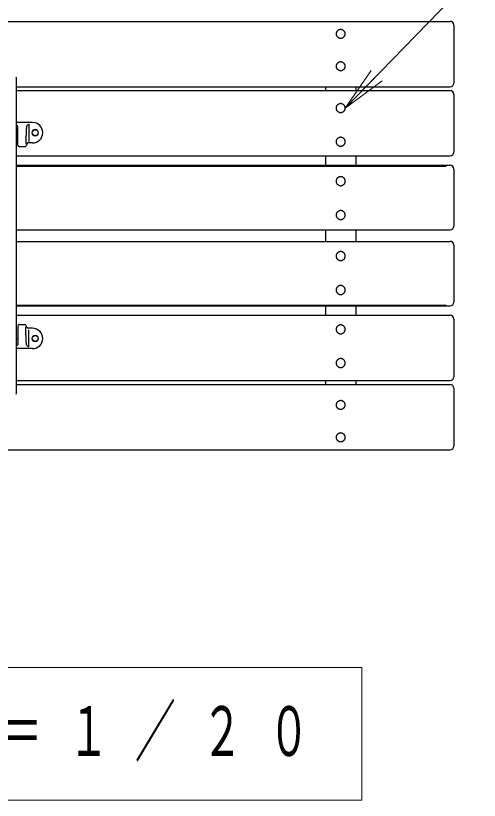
# Model space of a CAD drawing. Units: millimetres on the paper, scale 1:20. Extents: x -365 to 0, y 0 to 257.
# Drawn here: x -258.5 to -227.8, y 168.1 to 220.1 of the extents above; entities that cross this region are included whole.
import ezdxf

# ---------------------------------------------------------------- set-up
doc = ezdxf.new("R2010")
doc.units = ezdxf.units.MM
doc.layers.add('LY_1', color=7, linetype='Continuous', lineweight=25)
doc.styles.add('ＭＳ ゴシック', font='')
doc.styles.get('ＭＳ ゴシック').set_extended_font_data('MS Gothic')

msp = doc.modelspace()

# ---------------------------------------------------------------- linework, layer by layer
at = {"layer": 'LY_1', "color": 4}
for p, q in [((-289.217, 219.774), (-229.717, 219.774)), ((-229.467, 219.524), (-229.467, 215.684)), ((-258.467, 215.434), (-229.717, 215.434)), ((-258.467, 215.182), (-229.717, 215.182)), ((-237.967, 215.434), (-237.967, 215.182)), ((-235.967, 215.434), (-235.967, 215.182)), ((-229.467, 214.932), (-229.467, 211.103)), ((-258.467, 210.853), (-229.717, 210.853)), ((-237.967, 210.853), (-237.967, 210.229)), ((-235.967, 210.853), (-235.967, 210.229)), ((-258.467, 210.229), (-229.717, 210.229)), ((-229.467, 209.979), (-229.467, 206.196)), ((-258.467, 205.946), (-229.717, 205.946)), ((-237.967, 205.946), (-237.967, 205.181)), ((-235.967, 205.946), (-235.967, 205.181)), ((-258.467, 205.181), (-229.717, 205.181)), ((-229.467, 204.931), (-229.467, 201.149)), ((-258.467, 200.899), (-229.717, 200.899)), ((-237.967, 200.899), (-237.967, 200.274)), ((-235.967, 200.899), (-235.967, 200.274)), ((-258.467, 200.274), (-229.717, 200.274)), ((-229.467, 200.024), (-229.467, 196.196)), ((-258.467, 195.946), (-229.717, 195.946)), ((-258.467, 195.693), (-229.717, 195.693)), ((-237.967, 195.946), (-237.967, 195.693)), ((-235.967, 195.946), (-235.967, 195.693)), ((-229.467, 195.443), (-229.467, 191.603)), ((-289.217, 191.353), (-229.717, 191.353))]:
    msp.add_line(p, q, dxfattribs=at)
at = {"layer": 'LY_1', "lineweight": 13}
for p, q in [((-236.667, 214.019), (-234.936, 216.52)), ((-236.667, 214.019), (-234.577, 216.171)), ((-234.219, 215.823), (-236.667, 214.019)), ((-235.559, 176.905), (-283.359, 176.905)), ((-235.559, 168.105), (-235.559, 176.905)), ((-283.359, 168.105), (-235.559, 168.105))]:
    msp.add_line(p, q, dxfattribs=at)
at = {"layer": 'LY_1'}
for p, q in [((-258.467, 195.106), (-258.467, 216.02)), ((-257.392, 213.063), (-258.467, 213.063)), ((-257.636, 212.952), (-257.636, 211.815)), ((-258.422, 212.856), (-258.467, 212.856)), ((-258.467, 212.42), (-258.422, 212.42)), ((-258.372, 211.563), (-258.372, 212.806)), ((-257.832, 212.038), (-257.832, 211.621)), ((-258.272, 211.463), (-257.915, 211.463)), ((-257.729, 211.7), (-257.826, 211.517)), ((-257.392, 211.713), (-257.707, 211.713)), ((-258.467, 210.171), (-229.967, 210.171)), ((-258.467, 200.956), (-229.967, 200.956)), ((-258.372, 199.563), (-258.372, 198.321)), ((-258.272, 199.663), (-257.915, 199.663)), ((-257.832, 199.088), (-257.832, 199.505)), ((-257.729, 199.427), (-257.826, 199.61)), ((-257.392, 199.413), (-257.707, 199.413)), ((-257.636, 198.175), (-257.636, 199.312)), ((-258.467, 198.706), (-258.422, 198.706)), ((-258.422, 198.271), (-258.467, 198.271)), ((-257.392, 198.063), (-258.467, 198.063))]:
    msp.add_line(p, q, dxfattribs=at)
at = {"layer": 'LY_1', "lineweight": 13}
msp.add_lwpolyline([(-236.667, 214.019), (-225.688, 225.325), (-177.688, 225.325)], dxfattribs=at)
at = {"layer": 'LY_1', "color": 4}
for points in [[(-236.667, 218.945), (-236.669, 218.97), (-236.672, 218.995), (-236.678, 219.019), (-236.685, 219.043), (-236.695, 219.066), (-236.708, 219.088), (-236.722, 219.109), (-236.738, 219.129), (-236.755, 219.148), (-236.775, 219.164), (-236.795, 219.18), (-236.817, 219.193), (-236.841, 219.205), (-236.865, 219.214), (-236.89, 219.222), (-236.915, 219.227), (-236.941, 219.23), (-236.967, 219.231), (-236.994, 219.23), (-237.019, 219.227), (-237.045, 219.222), (-237.07, 219.214), (-237.094, 219.205), (-237.117, 219.193), (-237.139, 219.18), (-237.16, 219.164), (-237.179, 219.148), (-237.197, 219.129), (-237.213, 219.109), (-237.227, 219.088), (-237.239, 219.066), (-237.249, 219.043), (-237.257, 219.019), (-237.263, 218.995), (-237.266, 218.97), (-237.267, 218.945), (-237.266, 218.92), (-237.263, 218.895), (-237.257, 218.871), (-237.249, 218.847), (-237.239, 218.824), (-237.227, 218.802), (-237.213, 218.781), (-237.197, 218.761), (-237.179, 218.743), (-237.16, 218.726), (-237.139, 218.71), (-237.117, 218.697), (-237.094, 218.686), (-237.07, 218.676), (-237.045, 218.668), (-237.019, 218.663), (-236.994, 218.66), (-236.967, 218.659), (-236.941, 218.66), (-236.915, 218.663), (-236.89, 218.668), (-236.865, 218.676), (-236.841, 218.686), (-236.817, 218.697), (-236.795, 218.71), (-236.775, 218.726), (-236.755, 218.743), (-236.738, 218.761), (-236.722, 218.781), (-236.708, 218.802), (-236.695, 218.824), (-236.685, 218.847), (-236.678, 218.871), (-236.672, 218.895), (-236.669, 218.92)], [(-236.667, 216.797), (-236.669, 216.822), (-236.672, 216.847), (-236.678, 216.871), (-236.685, 216.895), (-236.695, 216.918), (-236.708, 216.94), (-236.722, 216.961), (-236.738, 216.981), (-236.755, 217), (-236.775, 217.017), (-236.795, 217.032), (-236.817, 217.045), (-236.841, 217.057), (-236.865, 217.066), (-236.89, 217.074), (-236.915, 217.079), (-236.941, 217.082), (-236.967, 217.084), (-236.994, 217.082), (-237.019, 217.079), (-237.045, 217.074), (-237.07, 217.066), (-237.094, 217.057), (-237.117, 217.045), (-237.139, 217.032), (-237.16, 217.017), (-237.179, 217), (-237.197, 216.981), (-237.213, 216.961), (-237.227, 216.94), (-237.239, 216.918), (-237.249, 216.895), (-237.257, 216.871), (-237.263, 216.847), (-237.266, 216.822), (-237.267, 216.797), (-237.266, 216.772), (-237.263, 216.747), (-237.257, 216.723), (-237.249, 216.699), (-237.239, 216.676), (-237.227, 216.654), (-237.213, 216.633), (-237.197, 216.613), (-237.179, 216.595), (-237.16, 216.578), (-237.139, 216.563), (-237.117, 216.549), (-237.094, 216.538), (-237.07, 216.528), (-237.045, 216.521), (-237.019, 216.515), (-236.994, 216.512), (-236.967, 216.511), (-236.941, 216.512), (-236.915, 216.515), (-236.89, 216.521), (-236.865, 216.528), (-236.841, 216.538), (-236.817, 216.549), (-236.795, 216.563), (-236.775, 216.578), (-236.755, 216.595), (-236.738, 216.613), (-236.722, 216.633), (-236.708, 216.654), (-236.695, 216.676), (-236.685, 216.699), (-236.678, 216.723), (-236.672, 216.747), (-236.669, 216.772)], [(-236.667, 214.019), (-236.669, 214.045), (-236.672, 214.071), (-236.678, 214.096), (-236.685, 214.121), (-236.695, 214.145), (-236.708, 214.168), (-236.722, 214.19), (-236.738, 214.21), (-236.755, 214.229), (-236.775, 214.247), (-236.795, 214.263), (-236.817, 214.277), (-236.841, 214.289), (-236.865, 214.299), (-236.89, 214.307), (-236.915, 214.312), (-236.941, 214.316), (-236.967, 214.317), (-236.994, 214.316), (-237.019, 214.312), (-237.045, 214.307), (-237.07, 214.299), (-237.094, 214.289), (-237.117, 214.277), (-237.139, 214.263), (-237.16, 214.247), (-237.179, 214.229), (-237.197, 214.21), (-237.213, 214.19), (-237.227, 214.168), (-237.239, 214.145), (-237.249, 214.121), (-237.257, 214.096), (-237.263, 214.071), (-237.266, 214.045), (-237.267, 214.019), (-237.266, 213.993), (-237.263, 213.967), (-237.257, 213.942), (-237.249, 213.917), (-237.239, 213.893), (-237.227, 213.87), (-237.213, 213.848), (-237.197, 213.828), (-237.179, 213.809), (-237.16, 213.791), (-237.139, 213.775), (-237.117, 213.761), (-237.094, 213.749), (-237.07, 213.739), (-237.045, 213.732), (-237.019, 213.726), (-236.994, 213.723), (-236.967, 213.721), (-236.941, 213.723), (-236.915, 213.726), (-236.89, 213.732), (-236.865, 213.739), (-236.841, 213.749), (-236.817, 213.761), (-236.795, 213.775), (-236.775, 213.791), (-236.755, 213.809), (-236.738, 213.828), (-236.722, 213.848), (-236.708, 213.87), (-236.695, 213.893), (-236.685, 213.917), (-236.678, 213.942), (-236.672, 213.967), (-236.669, 213.993)], [(-236.667, 211.787), (-236.669, 211.813), (-236.672, 211.838), (-236.678, 211.864), (-236.685, 211.889), (-236.695, 211.913), (-236.708, 211.936), (-236.722, 211.957), (-236.738, 211.978), (-236.755, 211.997), (-236.775, 212.015), (-236.795, 212.031), (-236.817, 212.045), (-236.841, 212.057), (-236.865, 212.066), (-236.89, 212.074), (-236.915, 212.08), (-236.941, 212.083), (-236.967, 212.084), (-236.994, 212.083), (-237.019, 212.08), (-237.045, 212.074), (-237.07, 212.066), (-237.094, 212.057), (-237.117, 212.045), (-237.139, 212.031), (-237.16, 212.015), (-237.179, 211.997), (-237.197, 211.978), (-237.213, 211.957), (-237.227, 211.936), (-237.239, 211.913), (-237.249, 211.889), (-237.257, 211.864), (-237.263, 211.838), (-237.266, 211.813), (-237.267, 211.787), (-237.266, 211.761), (-237.263, 211.735), (-237.257, 211.71), (-237.249, 211.685), (-237.239, 211.661), (-237.227, 211.638), (-237.213, 211.616), (-237.197, 211.595), (-237.179, 211.576), (-237.16, 211.559), (-237.139, 211.543), (-237.117, 211.529), (-237.094, 211.517), (-237.07, 211.507), (-237.045, 211.499), (-237.019, 211.494), (-236.994, 211.49), (-236.967, 211.489), (-236.941, 211.49), (-236.915, 211.494), (-236.89, 211.499), (-236.865, 211.507), (-236.841, 211.517), (-236.817, 211.529), (-236.795, 211.543), (-236.775, 211.559), (-236.755, 211.576), (-236.738, 211.595), (-236.722, 211.616), (-236.708, 211.638), (-236.695, 211.661), (-236.685, 211.685), (-236.678, 211.71), (-236.672, 211.735), (-236.669, 211.761)], [(-236.667, 209.172), (-236.669, 209.198), (-236.672, 209.224), (-236.678, 209.25), (-236.685, 209.275), (-236.695, 209.299), (-236.708, 209.322), (-236.722, 209.344), (-236.738, 209.365), (-236.755, 209.384), (-236.775, 209.402), (-236.795, 209.418), (-236.817, 209.432), (-236.841, 209.444), (-236.865, 209.454), (-236.89, 209.462), (-236.915, 209.467), (-236.941, 209.471), (-236.967, 209.472), (-236.994, 209.471), (-237.019, 209.467), (-237.045, 209.462), (-237.07, 209.454), (-237.094, 209.444), (-237.117, 209.432), (-237.139, 209.418), (-237.16, 209.402), (-237.179, 209.384), (-237.197, 209.365), (-237.213, 209.344), (-237.227, 209.322), (-237.239, 209.299), (-237.249, 209.275), (-237.257, 209.25), (-237.263, 209.224), (-237.266, 209.198), (-237.267, 209.172), (-237.266, 209.146), (-237.263, 209.12), (-237.257, 209.095), (-237.249, 209.07), (-237.239, 209.046), (-237.227, 209.022), (-237.213, 209), (-237.197, 208.98), (-237.179, 208.96), (-237.16, 208.943), (-237.139, 208.927), (-237.117, 208.913), (-237.094, 208.901), (-237.07, 208.891), (-237.045, 208.883), (-237.019, 208.877), (-236.994, 208.874), (-236.967, 208.873), (-236.941, 208.874), (-236.915, 208.877), (-236.89, 208.883), (-236.865, 208.891), (-236.841, 208.901), (-236.817, 208.913), (-236.795, 208.927), (-236.775, 208.943), (-236.755, 208.96), (-236.738, 208.98), (-236.722, 209), (-236.708, 209.022), (-236.695, 209.046), (-236.685, 209.07), (-236.678, 209.095), (-236.672, 209.12), (-236.669, 209.146)], [(-236.667, 206.924), (-236.669, 206.95), (-236.672, 206.976), (-236.678, 207.002), (-236.685, 207.027), (-236.695, 207.051), (-236.708, 207.074), (-236.722, 207.096), (-236.738, 207.117), (-236.755, 207.136), (-236.775, 207.154), (-236.795, 207.17), (-236.817, 207.184), (-236.841, 207.196), (-236.865, 207.206), (-236.89, 207.214), (-236.915, 207.22), (-236.941, 207.223), (-236.967, 207.224), (-236.994, 207.223), (-237.019, 207.22), (-237.045, 207.214), (-237.07, 207.206), (-237.094, 207.196), (-237.117, 207.184), (-237.139, 207.17), (-237.16, 207.154), (-237.179, 207.136), (-237.197, 207.117), (-237.213, 207.096), (-237.227, 207.074), (-237.239, 207.051), (-237.249, 207.027), (-237.257, 207.002), (-237.263, 206.976), (-237.266, 206.95), (-237.267, 206.924), (-237.266, 206.898), (-237.263, 206.872), (-237.257, 206.847), (-237.249, 206.822), (-237.239, 206.798), (-237.227, 206.774), (-237.213, 206.752), (-237.197, 206.732), (-237.179, 206.712), (-237.16, 206.695), (-237.139, 206.679), (-237.117, 206.665), (-237.094, 206.653), (-237.07, 206.643), (-237.045, 206.635), (-237.019, 206.629), (-236.994, 206.626), (-236.967, 206.625), (-236.941, 206.626), (-236.915, 206.629), (-236.89, 206.635), (-236.865, 206.643), (-236.841, 206.653), (-236.817, 206.665), (-236.795, 206.679), (-236.775, 206.695), (-236.755, 206.712), (-236.738, 206.732), (-236.722, 206.752), (-236.708, 206.774), (-236.695, 206.798), (-236.685, 206.822), (-236.678, 206.847), (-236.672, 206.872), (-236.669, 206.898)], [(-236.667, 204.203), (-236.669, 204.229), (-236.672, 204.255), (-236.678, 204.281), (-236.685, 204.306), (-236.695, 204.33), (-236.708, 204.353), (-236.722, 204.375), (-236.738, 204.396), (-236.755, 204.415), (-236.775, 204.433), (-236.795, 204.449), (-236.817, 204.463), (-236.841, 204.475), (-236.865, 204.485), (-236.89, 204.493), (-236.915, 204.498), (-236.941, 204.502), (-236.967, 204.503), (-236.994, 204.502), (-237.019, 204.498), (-237.045, 204.493), (-237.07, 204.485), (-237.094, 204.475), (-237.117, 204.463), (-237.139, 204.449), (-237.16, 204.433), (-237.179, 204.415), (-237.197, 204.396), (-237.213, 204.375), (-237.227, 204.353), (-237.239, 204.33), (-237.249, 204.306), (-237.257, 204.281), (-237.263, 204.255), (-237.266, 204.229), (-237.267, 204.203), (-237.266, 204.177), (-237.263, 204.151), (-237.257, 204.126), (-237.249, 204.101), (-237.239, 204.076), (-237.227, 204.053), (-237.213, 204.031), (-237.197, 204.01), (-237.179, 203.991), (-237.16, 203.974), (-237.139, 203.958), (-237.117, 203.944), (-237.094, 203.932), (-237.07, 203.922), (-237.045, 203.914), (-237.019, 203.908), (-236.994, 203.905), (-236.967, 203.903), (-236.941, 203.905), (-236.915, 203.908), (-236.89, 203.914), (-236.865, 203.922), (-236.841, 203.932), (-236.817, 203.944), (-236.795, 203.958), (-236.775, 203.974), (-236.755, 203.991), (-236.738, 204.01), (-236.722, 204.031), (-236.708, 204.053), (-236.695, 204.076), (-236.685, 204.101), (-236.678, 204.126), (-236.672, 204.151), (-236.669, 204.177)], [(-236.667, 201.955), (-236.669, 201.981), (-236.672, 202.007), (-236.678, 202.033), (-236.685, 202.058), (-236.695, 202.082), (-236.708, 202.105), (-236.722, 202.127), (-236.738, 202.148), (-236.755, 202.167), (-236.775, 202.185), (-236.795, 202.201), (-236.817, 202.215), (-236.841, 202.227), (-236.865, 202.237), (-236.89, 202.245), (-236.915, 202.25), (-236.941, 202.254), (-236.967, 202.255), (-236.994, 202.254), (-237.019, 202.25), (-237.045, 202.245), (-237.07, 202.237), (-237.094, 202.227), (-237.117, 202.215), (-237.139, 202.201), (-237.16, 202.185), (-237.179, 202.167), (-237.197, 202.148), (-237.213, 202.127), (-237.227, 202.105), (-237.239, 202.082), (-237.249, 202.058), (-237.257, 202.033), (-237.263, 202.007), (-237.266, 201.981), (-237.267, 201.955), (-237.266, 201.929), (-237.263, 201.903), (-237.257, 201.878), (-237.249, 201.853), (-237.239, 201.829), (-237.227, 201.805), (-237.213, 201.783), (-237.197, 201.763), (-237.179, 201.743), (-237.16, 201.726), (-237.139, 201.71), (-237.117, 201.696), (-237.094, 201.684), (-237.07, 201.674), (-237.045, 201.666), (-237.019, 201.66), (-236.994, 201.657), (-236.967, 201.655), (-236.941, 201.657), (-236.915, 201.66), (-236.89, 201.666), (-236.865, 201.674), (-236.841, 201.684), (-236.817, 201.696), (-236.795, 201.71), (-236.775, 201.726), (-236.755, 201.743), (-236.738, 201.763), (-236.722, 201.783), (-236.708, 201.805), (-236.695, 201.829), (-236.685, 201.853), (-236.678, 201.878), (-236.672, 201.903), (-236.669, 201.929)], [(-236.667, 199.341), (-236.669, 199.367), (-236.672, 199.392), (-236.678, 199.418), (-236.685, 199.443), (-236.695, 199.467), (-236.708, 199.49), (-236.722, 199.511), (-236.738, 199.532), (-236.755, 199.551), (-236.775, 199.569), (-236.795, 199.585), (-236.817, 199.598), (-236.841, 199.61), (-236.865, 199.62), (-236.89, 199.628), (-236.915, 199.634), (-236.941, 199.637), (-236.967, 199.638), (-236.994, 199.637), (-237.019, 199.634), (-237.045, 199.628), (-237.07, 199.62), (-237.094, 199.61), (-237.117, 199.598), (-237.139, 199.585), (-237.16, 199.569), (-237.179, 199.551), (-237.197, 199.532), (-237.213, 199.511), (-237.227, 199.49), (-237.239, 199.467), (-237.249, 199.443), (-237.257, 199.418), (-237.263, 199.392), (-237.266, 199.367), (-237.267, 199.341), (-237.266, 199.315), (-237.263, 199.289), (-237.257, 199.264), (-237.249, 199.239), (-237.239, 199.215), (-237.227, 199.192), (-237.213, 199.17), (-237.197, 199.149), (-237.179, 199.13), (-237.16, 199.113), (-237.139, 199.097), (-237.117, 199.083), (-237.094, 199.071), (-237.07, 199.061), (-237.045, 199.053), (-237.019, 199.048), (-236.994, 199.044), (-236.967, 199.043), (-236.941, 199.044), (-236.915, 199.048), (-236.89, 199.053), (-236.865, 199.061), (-236.841, 199.071), (-236.817, 199.083), (-236.795, 199.097), (-236.775, 199.113), (-236.755, 199.13), (-236.738, 199.149), (-236.722, 199.17), (-236.708, 199.192), (-236.695, 199.215), (-236.685, 199.239), (-236.678, 199.264), (-236.672, 199.289), (-236.669, 199.315)], [(-236.667, 197.109), (-236.669, 197.134), (-236.672, 197.16), (-236.678, 197.186), (-236.685, 197.21), (-236.695, 197.234), (-236.708, 197.257), (-236.722, 197.279), (-236.738, 197.3), (-236.755, 197.319), (-236.775, 197.337), (-236.795, 197.352), (-236.817, 197.366), (-236.841, 197.378), (-236.865, 197.388), (-236.89, 197.396), (-236.915, 197.402), (-236.941, 197.405), (-236.967, 197.406), (-236.994, 197.405), (-237.019, 197.402), (-237.045, 197.396), (-237.07, 197.388), (-237.094, 197.378), (-237.117, 197.366), (-237.139, 197.352), (-237.16, 197.337), (-237.179, 197.319), (-237.197, 197.3), (-237.213, 197.279), (-237.227, 197.257), (-237.239, 197.234), (-237.249, 197.21), (-237.257, 197.186), (-237.263, 197.16), (-237.266, 197.134), (-237.267, 197.109), (-237.266, 197.083), (-237.263, 197.057), (-237.257, 197.031), (-237.249, 197.007), (-237.239, 196.983), (-237.227, 196.96), (-237.213, 196.938), (-237.197, 196.917), (-237.179, 196.898), (-237.16, 196.881), (-237.139, 196.865), (-237.117, 196.851), (-237.094, 196.839), (-237.07, 196.829), (-237.045, 196.821), (-237.019, 196.815), (-236.994, 196.812), (-236.967, 196.811), (-236.941, 196.812), (-236.915, 196.815), (-236.89, 196.821), (-236.865, 196.829), (-236.841, 196.839), (-236.817, 196.851), (-236.795, 196.865), (-236.775, 196.881), (-236.755, 196.898), (-236.738, 196.917), (-236.722, 196.938), (-236.708, 196.96), (-236.695, 196.983), (-236.685, 197.007), (-236.678, 197.031), (-236.672, 197.057), (-236.669, 197.083)], [(-236.667, 194.33), (-236.669, 194.355), (-236.672, 194.38), (-236.678, 194.404), (-236.685, 194.428), (-236.695, 194.451), (-236.708, 194.473), (-236.722, 194.495), (-236.738, 194.514), (-236.755, 194.533), (-236.775, 194.55), (-236.795, 194.565), (-236.817, 194.578), (-236.841, 194.59), (-236.865, 194.599), (-236.89, 194.607), (-236.915, 194.612), (-236.941, 194.616), (-236.967, 194.617), (-236.994, 194.616), (-237.019, 194.612), (-237.045, 194.607), (-237.07, 194.599), (-237.094, 194.59), (-237.117, 194.578), (-237.139, 194.565), (-237.16, 194.55), (-237.179, 194.533), (-237.197, 194.514), (-237.213, 194.495), (-237.227, 194.473), (-237.239, 194.451), (-237.249, 194.428), (-237.257, 194.404), (-237.263, 194.38), (-237.266, 194.355), (-237.267, 194.33), (-237.266, 194.305), (-237.263, 194.281), (-237.257, 194.256), (-237.249, 194.232), (-237.239, 194.209), (-237.227, 194.187), (-237.213, 194.166), (-237.197, 194.146), (-237.179, 194.128), (-237.16, 194.111), (-237.139, 194.096), (-237.117, 194.082), (-237.094, 194.071), (-237.07, 194.061), (-237.045, 194.054), (-237.019, 194.048), (-236.994, 194.045), (-236.967, 194.044), (-236.941, 194.045), (-236.915, 194.048), (-236.89, 194.054), (-236.865, 194.061), (-236.841, 194.071), (-236.817, 194.082), (-236.795, 194.096), (-236.775, 194.111), (-236.755, 194.128), (-236.738, 194.146), (-236.722, 194.166), (-236.708, 194.187), (-236.695, 194.209), (-236.685, 194.232), (-236.678, 194.256), (-236.672, 194.281), (-236.669, 194.305)], [(-236.667, 192.182), (-236.669, 192.207), (-236.672, 192.232), (-236.678, 192.256), (-236.685, 192.28), (-236.695, 192.303), (-236.708, 192.326), (-236.722, 192.347), (-236.738, 192.366), (-236.755, 192.385), (-236.775, 192.402), (-236.795, 192.417), (-236.817, 192.43), (-236.841, 192.442), (-236.865, 192.451), (-236.89, 192.459), (-236.915, 192.464), (-236.941, 192.468), (-236.967, 192.469), (-236.994, 192.468), (-237.019, 192.464), (-237.045, 192.459), (-237.07, 192.451), (-237.094, 192.442), (-237.117, 192.43), (-237.139, 192.417), (-237.16, 192.402), (-237.179, 192.385), (-237.197, 192.366), (-237.213, 192.347), (-237.227, 192.326), (-237.239, 192.303), (-237.249, 192.28), (-237.257, 192.256), (-237.263, 192.232), (-237.266, 192.207), (-237.267, 192.182), (-237.266, 192.157), (-237.263, 192.133), (-237.257, 192.108), (-237.249, 192.084), (-237.239, 192.061), (-237.227, 192.039), (-237.213, 192.018), (-237.197, 191.998), (-237.179, 191.98), (-237.16, 191.963), (-237.139, 191.948), (-237.117, 191.934), (-237.094, 191.923), (-237.07, 191.913), (-237.045, 191.906), (-237.019, 191.9), (-236.994, 191.897), (-236.967, 191.896), (-236.941, 191.897), (-236.915, 191.9), (-236.89, 191.906), (-236.865, 191.913), (-236.841, 191.923), (-236.817, 191.934), (-236.795, 191.948), (-236.775, 191.963), (-236.755, 191.98), (-236.738, 191.998), (-236.722, 192.018), (-236.708, 192.039), (-236.695, 192.061), (-236.685, 192.084), (-236.678, 192.108), (-236.672, 192.133), (-236.669, 192.157)]]:
    msp.add_lwpolyline(points, close=True, dxfattribs=at)
at = {"layer": 'LY_1', "lineweight": 13}
for centre in [(-257.217, 212.388), (-257.217, 198.738)]:
    msp.add_circle(centre, 0.225, dxfattribs=at)
at = {"layer": 'LY_1'}
for centre in [(-257.217, 212.388), (-257.217, 198.738)]:
    msp.add_circle(centre, 0.2, dxfattribs=at)
at = {"layer": 'LY_1', "color": 4}
for centre, start, end in [((-229.717, 219.524), 0, 90), ((-229.717, 215.684), 270, 0), ((-229.717, 214.932), 0, 90), ((-229.717, 211.103), 270, 0), ((-229.717, 209.979), 0, 90), ((-229.717, 206.196), 270, 0), ((-229.717, 204.931), 0, 90), ((-229.717, 201.149), 270, 0), ((-229.717, 200.024), 0, 90), ((-229.717, 196.196), 270, 0), ((-229.717, 195.443), 0, 90), ((-229.717, 191.603), 270, 0)]:
    msp.add_arc(centre, 0.25, start, end, dxfattribs=at)
at = {"layer": 'LY_1'}
for centre, radius, start, end in [((-258.517, 216.02), 0.05, 0, 81.4692), ((-257.392, 212.388), 0.675, 270, 90), ((-258.422, 212.806), 0.05, 360, 90), ((-258.422, 212.37), 0.05, 0, 90), ((-258.272, 211.563), 0.1, 180, 270), ((-257.915, 211.563), 0.1, 270, 332.1325), ((-257.707, 211.688), 0.025, 90, 152.1325), ((-258.272, 199.563), 0.1, 90, 180), ((-257.915, 199.563), 0.1, 27.8675, 90), ((-257.707, 199.438), 0.025, 207.8675, 270), ((-257.392, 198.738), 0.675, 270, 90), ((-258.422, 198.756), 0.05, 270, 0), ((-258.422, 198.321), 0.05, 270, 0), ((-258.517, 195.106), 0.05, 278.5308, 0)]:
    msp.add_arc(centre, radius, start, end, dxfattribs=at)
for points in [[(-257.636, 212.952), (-257.657, 212.941), (-257.679, 212.931), (-257.698, 212.917), (-257.718, 212.903), (-257.736, 212.887), (-257.751, 212.868), (-257.765, 212.85), (-257.776, 212.827), (-257.784, 212.805), (-257.792, 212.783), (-257.795, 212.759), (-257.799, 212.735), (-257.803, 212.711), (-257.804, 212.687), (-257.806, 212.664), (-257.808, 212.64), (-257.81, 212.616), (-257.811, 212.592), (-257.813, 212.568), (-257.814, 212.544), (-257.815, 212.52), (-257.817, 212.496), (-257.818, 212.472), (-257.819, 212.449), (-257.82, 212.425), (-257.821, 212.401), (-257.821, 212.377), (-257.822, 212.353), (-257.823, 212.329), (-257.824, 212.305), (-257.825, 212.281), (-257.825, 212.257), (-257.826, 212.233), (-257.827, 212.209), (-257.827, 212.185), (-257.828, 212.161), (-257.828, 212.138), (-257.829, 212.114), (-257.829, 212.09), (-257.83, 212.066), (-257.83, 212.026), (-257.831, 212.018), (-257.831, 212.009), (-257.831, 212.024), (-257.832, 212.038)], [(-257.636, 198.175), (-257.657, 198.185), (-257.679, 198.196), (-257.698, 198.209), (-257.718, 198.223), (-257.736, 198.239), (-257.751, 198.258), (-257.765, 198.277), (-257.776, 198.299), (-257.784, 198.322), (-257.792, 198.344), (-257.795, 198.368), (-257.799, 198.392), (-257.803, 198.415), (-257.804, 198.439), (-257.806, 198.463), (-257.808, 198.487), (-257.81, 198.511), (-257.811, 198.535), (-257.813, 198.559), (-257.814, 198.582), (-257.815, 198.606), (-257.817, 198.63), (-257.818, 198.654), (-257.819, 198.678), (-257.82, 198.702), (-257.821, 198.726), (-257.821, 198.75), (-257.822, 198.774), (-257.823, 198.798), (-257.824, 198.822), (-257.825, 198.846), (-257.825, 198.869), (-257.826, 198.893), (-257.827, 198.917), (-257.827, 198.941), (-257.828, 198.965), (-257.828, 198.989), (-257.829, 199.013), (-257.829, 199.037), (-257.83, 199.061), (-257.83, 199.1), (-257.831, 199.109), (-257.831, 199.117), (-257.831, 199.103), (-257.832, 199.088)]]:
    msp.add_open_spline(points, degree=3, knots=[0, 0, 0, 0, 1, 1, 1, 2, 2, 2, 3, 3, 3, 4, 4, 4, 5, 5, 5, 6, 6, 6, 7, 7, 7, 8, 8, 8, 9, 9, 9, 10, 10, 10, 11, 11, 11, 12, 12, 12, 13, 13, 13, 14, 14, 14, 15, 15, 15, 15], dxfattribs=at)

# ---------------------------------------------------------------- texts
at = {"layer": 'LY_1', "insert": (-259.459, 172.505), "char_height": 3.299, "attachment_point": 5, "style": 'ＭＳ ゴシック'}
msp.add_mtext('\\T1.64;\\W0.6;平面図\u3000Ｓ＝１／２０', dxfattribs=at)

doc.saveas('drawing.dxf')
